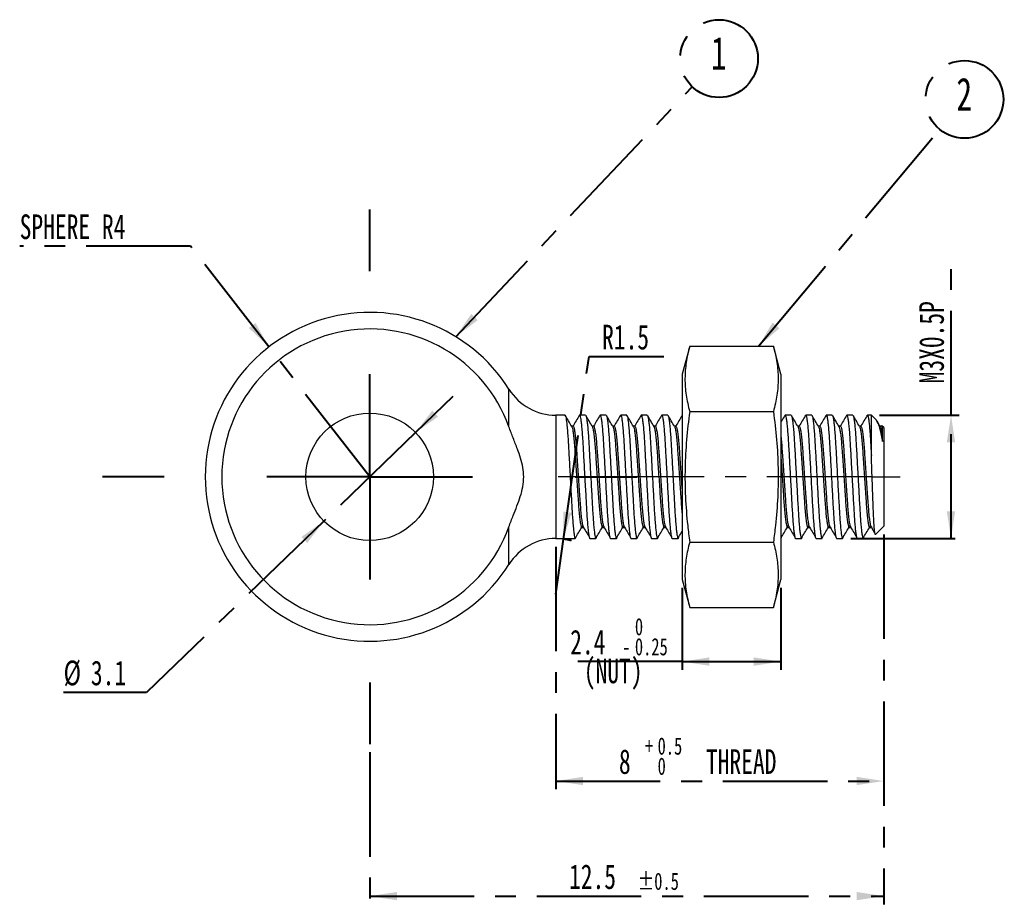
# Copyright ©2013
# Model space of a CAD drawing. Header units: millimetres. Extents: x 5 to 415, y 5 to 292.
# Drawn here: x 129 to 248.6, y 122.8 to 230.4 of the extents above; entities that cross this region are included whole.
import ezdxf

# ---------------------------------------------------------------- set-up
doc = ezdxf.new("R2010")
doc.units = ezdxf.units.MM
doc.linetypes.add('CENTERX2', pattern=[20.32, 12.7, -2.54, 2.54, -2.54])
doc.layers.add('CENTER_LINE', color=7, linetype='CENTERX2')
doc.styles.add('SLDTEXTSTYLE0', font='TXT', dxfattribs={"width": 0.7})
doc.dimstyles.new('SLDDIMSTYLE1', dxfattribs={"dimtxt": 3, "dimasz": 3.302, "dimexe": 0, "dimexo": 0.0625, "dimgap": 0.75, "dimtad": 1, "dimdec": 1, "dimlfac": 0.2, "dimrnd": 1e-09, "dimzin": 12, "dimdsep": 46, "dimtxsty": 'SLDTEXTSTYLE0', "dimsah": 1, "dimcen": 0.09, "dimadec": 0, "dimazin": 3, "dimtol": 1, "dimtp": 0.5, "dimtm": 0.5, "dimtfac": 1, "dimtdec": 1, "dimtofl": 0, "dimtmove": 0, "dimatfit": 3, "dimfxl": 1, "dimfrac": 2, "dimtolj": 1, "dimarcsym": 0})
doc.dimstyles.new('SLDDIMSTYLE2', dxfattribs={"dimtxt": 3, "dimasz": 3.302, "dimexe": 0, "dimexo": 0.0625, "dimgap": 0.75, "dimtad": 1, "dimlfac": 0.2, "dimrnd": 1e-09, "dimzin": 12, "dimdsep": 46, "dimtxsty": 'SLDTEXTSTYLE0', "dimsah": 1, "dimcen": 0.09, "dimadec": 0, "dimazin": 3, "dimtfac": 1, "dimtofl": 0, "dimtmove": 0, "dimatfit": 3, "dimfxl": 1, "dimfrac": 2, "dimtolj": 1, "dimtzin": 12, "dimarcsym": 0})
doc.dimstyles.new('SLDDIMSTYLE3', dxfattribs={"dimtxt": 3, "dimasz": 3.302, "dimexe": 0, "dimexo": 0.0625, "dimgap": 0.75, "dimtad": 0, "dimtih": 1, "dimtoh": 1, "dimlfac": 0.2, "dimrnd": 1e-09, "dimzin": 12, "dimdsep": 46, "dimtxsty": 'SLDTEXTSTYLE0', "dimsah": 1, "dimcen": 0, "dimadec": 0, "dimazin": 3, "dimtfac": 1, "dimtmove": 0, "dimatfit": 3, "dimfxl": 1, "dimfrac": 2, "dimtolj": 1, "dimtzin": 12, "dimarcsym": 0})
doc.dimstyles.new('SLDDIMSTYLE4', dxfattribs={"dimtxt": 3, "dimasz": 3.302, "dimexe": 0, "dimexo": 0.0625, "dimgap": 0.75, "dimtad": 0, "dimtih": 1, "dimtoh": 1, "dimlfac": 0.2, "dimrnd": 1e-09, "dimzin": 12, "dimdsep": 46, "dimtxsty": 'SLDTEXTSTYLE0', "dimsah": 1, "dimcen": 0, "dimadec": 0, "dimazin": 3, "dimtfac": 1, "dimtofl": 0, "dimtmove": 0, "dimatfit": 3, "dimfxl": 1, "dimfrac": 2, "dimtolj": 1, "dimtzin": 12, "dimarcsym": 0})
doc.dimstyles.new('SLDDIMSTYLE5', dxfattribs={"dimtxt": 3, "dimasz": 3.302, "dimexe": 0, "dimexo": 0.0625, "dimgap": 0.75, "dimtad": 1, "dimdec": 1, "dimlfac": 0.2, "dimrnd": 1e-09, "dimzin": 12, "dimdsep": 46, "dimtxsty": 'SLDTEXTSTYLE0', "dimsah": 1, "dimcen": 0.09, "dimadec": 0, "dimazin": 3, "dimtol": 1, "dimtp": 0.5, "dimtfac": 1, "dimtdec": 1, "dimtofl": 0, "dimtmove": 0, "dimatfit": 3, "dimfxl": 1, "dimfrac": 2, "dimtolj": 1, "dimarcsym": 0})
doc.dimstyles.new('SLDDIMSTYLE6', dxfattribs={"dimtxt": 3, "dimasz": 3.302, "dimexe": 0, "dimexo": 0.0625, "dimgap": 0.75, "dimtad": 1, "dimlfac": 0.2, "dimrnd": 1e-09, "dimzin": 12, "dimdsep": 46, "dimtxsty": 'SLDTEXTSTYLE0', "dimsah": 1, "dimcen": 0.09, "dimadec": 0, "dimazin": 3, "dimtol": 1, "dimtm": 0.25, "dimtfac": 1, "dimtofl": 0, "dimtmove": 0, "dimatfit": 3, "dimfxl": 1, "dimfrac": 2, "dimtolj": 1, "dimarcsym": 0})
doc.dimstyles.new('SLDDIMSTYLE7', dxfattribs={"dimtxt": 0.18, "dimasz": 3.302, "dimexe": 0, "dimexo": 0.0625, "dimgap": 0, "dimtad": 0, "dimtih": 1, "dimtoh": 1, "dimdec": 0, "dimrnd": 1e-09, "dimzin": 0, "dimdsep": 46, "dimtxsty": 'Standard', "dimsah": 1, "dimcen": 0.09, "dimadec": 0, "dimazin": 0, "dimtfac": 3.302, "dimtdec": 0, "dimtofl": 0, "dimtmove": 0, "dimatfit": 3, "dimfxl": 1, "dimfrac": 2, "dimtolj": 1, "dimtzin": 0, "dimarcsym": 0})

# ---------------------------------------------------------------- blocks, each defined once
blk = doc.blocks.new('_D_1')
at = {"layer": 'CENTER_LINE'}
for p, q in [((234.04, 167.78), (234.04, 122.78)), ((171.54, 141.28), (171.54, 122.78)), ((171.54, 123.78), (234.04, 123.78))]:
    blk.add_line(p, q, dxfattribs=at)
for points in [[(171.54, 123.78), (174.85, 123.28), (174.85, 124.29)], [(234.04, 123.78), (230.74, 124.29), (230.74, 123.28)]]:
    blk.add_solid(points, dxfattribs=at)
at = {"layer": 'CENTER_LINE', "attachment_point": 1, "style": 'SLDTEXTSTYLE0'}
for s, insert, char_height in [('12.5', (195.78, 127.65), 3), ('±0.5', (204.14, 126.64), 2.1)]:
    blk.add_mtext(s, dxfattribs=dict(at, insert=insert, char_height=char_height))
blk = doc.blocks.new('_D_2')
at = {"layer": 'CENTER_LINE'}
for p, q in [((242.23, 182.28), (242.23, 200.59)), ((233.54, 182.28), (243.23, 182.28)), ((242.23, 167.28), (242.23, 182.28)), ((230.04, 167.28), (243.23, 167.28))]:
    blk.add_line(p, q, dxfattribs=at)
for points in [[(242.23, 182.28), (241.72, 178.98), (242.73, 178.98)], [(242.23, 167.28), (242.73, 170.59), (241.72, 170.59)]]:
    blk.add_solid(points, dxfattribs=at)
at = {"layer": 'CENTER_LINE', "insert": (238.36, 186.15), "char_height": 3, "attachment_point": 1, "rotation": 90, "style": 'SLDTEXTSTYLE0'}
blk.add_mtext('M3X0.5P', dxfattribs=at)
blk = doc.blocks.new('_D_3')
at = {"layer": 'CENTER_LINE'}
for p, q in [((177.12, 180.17), (181.68, 184.58)), ((177.12, 180.17), (165.97, 169.4)), ((165.97, 169.4), (144.41, 148.57)), ((144.41, 148.57), (134.32, 148.57))]:
    blk.add_line(p, q, dxfattribs=at)
for points in [[(177.12, 180.17), (179.85, 182.1), (179.14, 182.83)], [(165.97, 169.4), (163.24, 167.47), (163.95, 166.74)]]:
    blk.add_solid(points, dxfattribs=at)
at = {"layer": 'CENTER_LINE', "char_height": 3, "attachment_point": 1, "style": 'SLDTEXTSTYLE0'}
for s, insert in [('%%c', (134.32, 152.43)), ('3.1', (137.64, 152.43))]:
    blk.add_mtext(s, dxfattribs=dict(at, insert=insert))
blk = doc.blocks.new('_D_4')
at = {"layer": 'CENTER_LINE'}
for p, q in [((149.76, 202.84), (128.98, 202.84)), ((159.28, 190.58), (149.76, 202.84)), ((171.54, 174.78), (159.28, 190.58))]:
    blk.add_line(p, q, dxfattribs=at)
blk.add_solid([(159.28, 190.58), (157.65, 193.5), (156.85, 192.88)], dxfattribs=at)
at = {"layer": 'CENTER_LINE', "insert": (128.98, 206.7), "char_height": 3, "attachment_point": 1, "style": 'SLDTEXTSTYLE0'}
blk.add_mtext('SPHERE R4', dxfattribs=at)
blk = doc.blocks.new('_D_5')
at = {"layer": 'CENTER_LINE'}
for p, q in [((195.12, 167.22), (198.21, 189.41)), ((198.21, 189.41), (207.31, 189.41)), ((194.18, 160.53), (195.12, 167.22))]:
    blk.add_line(p, q, dxfattribs=at)
blk.add_arc((194.18, 160.53), 6.75, 73.6302, 81.573, dxfattribs=at)
blk.add_solid([(195.12, 167.22), (196.08, 170.42), (195.07, 170.56)], dxfattribs=at)
at = {"layer": 'CENTER_LINE', "insert": (199.8, 193.28), "char_height": 3, "attachment_point": 1, "style": 'SLDTEXTSTYLE0'}
blk.add_mtext('R1.5', dxfattribs=at)
blk = doc.blocks.new('_D_6')
at = {"layer": 'CENTER_LINE'}
for p, q in [((234.04, 167.78), (234.04, 136.78)), ((194.18, 166.28), (194.18, 136.78)), ((194.18, 137.78), (234.04, 137.78))]:
    blk.add_line(p, q, dxfattribs=at)
for points in [[(194.18, 137.78), (197.49, 137.28), (197.49, 138.29)], [(234.04, 137.78), (230.74, 138.29), (230.74, 137.28)]]:
    blk.add_solid(points, dxfattribs=at)
at = {"layer": 'CENTER_LINE', "attachment_point": 1, "style": 'SLDTEXTSTYLE0'}
for s, insert, char_height in [('+', (205.02, 143.09), 2.1), ('0.5', (206.55, 143.09), 2.1), ('8', (201.85, 141.65), 3), ('THREAD', (212.43, 141.65), 3), ('0', (206.55, 140.64), 2.1)]:
    blk.add_mtext(s, dxfattribs=dict(at, insert=insert, char_height=char_height))
blk = doc.blocks.new('_D_7')
at = {"layer": 'CENTER_LINE'}
for p, q in [((209.54, 161.28), (209.54, 151.31)), ((221.54, 161.28), (221.54, 151.31)), ((209.54, 152.31), (195.92, 152.31)), ((209.54, 152.31), (221.54, 152.31))]:
    blk.add_line(p, q, dxfattribs=at)
for points in [[(209.54, 152.31), (212.85, 151.8), (212.85, 152.82)], [(221.54, 152.31), (218.24, 152.82), (218.24, 151.8)]]:
    blk.add_solid(points, dxfattribs=at)
at = {"layer": 'CENTER_LINE', "attachment_point": 1, "style": 'SLDTEXTSTYLE0'}
for s, insert, char_height in [('0', (203.79, 157.61), 2.1), ('2.4', (195.92, 156.18), 3), ('0.25', (203.79, 155.17), 2.1), ('-', (202.26, 155.17), 2.1), ('(NUT)', (197.58, 152.68), 3)]:
    blk.add_mtext(s, dxfattribs=dict(at, insert=insert, char_height=char_height))
blk = doc.blocks.new('SW_NOTE_0_2')
at = {"layer": 'CENTER_LINE', "color": 0}
blk.add_circle((3.25, 3.43), 4.73, dxfattribs=at)
at = {"layer": 'CENTER_LINE', "color": 0, "insert": (3.22, 6.08), "char_height": 4, "attachment_point": 2, "style": 'SLDTEXTSTYLE0'}
blk.add_mtext('1', dxfattribs=at)
blk = doc.blocks.new('SW_NOTE_0_3')
at = {"layer": 'CENTER_LINE', "color": 0}
blk.add_circle((3.03, 3.63), 4.73, dxfattribs=at)
at = {"layer": 'CENTER_LINE', "color": 0, "insert": (3, 6.27), "char_height": 4, "attachment_point": 2, "style": 'SLDTEXTSTYLE0'}
blk.add_mtext('2', dxfattribs=at)
blk = doc.blocks.new('SW_CENTERMARKSYMBOL_1')
at = {"layer": 'CENTER_LINE', "color": 0}
for p, q in [((0, 25), (0, 32.5)), ((0, 0), (0, 12.5)), ((-25, 0), (-32.5, 0)), ((0, 0), (-12.5, 0)), ((0, 0), (0, -12.5)), ((0, 0), (12.5, 0)), ((25, 0), (32.5, 0)), ((0, -25), (0, -32.5))]:
    blk.add_line(p, q, dxfattribs=at)

msp = doc.modelspace()

# ---------------------------------------------------------------- linework, layer by layer
at = {"color": 7, "linetype": 'Continuous', "lineweight": 18}
for p, q in [((210.45, 190.661), (209.545, 187.284)), ((210.45, 190.661), (220.64, 190.661)), ((221.545, 187.284), (220.64, 190.661)), ((209.545, 187.284), (209.545, 162.284)), ((221.545, 187.284), (221.545, 162.284)), ((195.295, 182.284), (194.183, 182.284)), ((197.795, 182.284), (197.064, 182.284)), ((200.295, 182.284), (199.564, 182.284)), ((202.795, 182.284), (202.064, 182.284)), ((205.295, 182.284), (204.564, 182.284)), ((207.795, 182.284), (207.064, 182.284)), ((210.45, 182.723), (220.64, 182.723)), ((222.795, 182.284), (222.064, 182.284)), ((225.295, 182.284), (224.564, 182.284)), ((227.795, 182.284), (227.064, 182.284)), ((230.295, 182.284), (229.564, 182.284)), ((232.545, 182.284), (232.064, 182.284)), ((233.15, 181.679), (232.545, 182.284)), ((232.545, 177.386), (232.545, 182.284)), ((196.283, 180.932), (196.095, 180.932)), ((198.783, 180.932), (198.595, 180.932)), ((201.283, 180.932), (201.095, 180.932)), ((203.783, 180.932), (203.595, 180.932)), ((206.283, 180.932), (206.095, 180.932)), ((208.783, 180.932), (208.595, 180.932)), ((223.783, 180.932), (223.595, 180.932)), ((226.283, 180.932), (226.095, 180.932)), ((228.783, 180.932), (228.595, 180.932)), ((231.283, 180.932), (231.095, 180.932)), ((233.614, 180.898), (233.226, 181.567)), ((233.783, 180.932), (233.595, 180.932)), ((233.793, 180.982), (233.764, 180.932)), ((234.045, 180.784), (233.827, 181.002)), ((234.045, 180.784), (234.045, 176.866)), ((234.045, 176.866), (234.045, 168.784)), ((233.035, 167.774), (234.045, 168.784)), ((197.326, 168.637), (197.533, 168.637)), ((197.326, 168.637), (197.533, 168.637)), ((199.826, 168.637), (200.033, 168.637)), ((199.826, 168.637), (200.033, 168.637)), ((202.326, 168.637), (202.533, 168.637)), ((202.326, 168.637), (202.533, 168.637)), ((204.826, 168.637), (205.033, 168.637)), ((204.826, 168.637), (205.033, 168.637)), ((207.326, 168.637), (207.533, 168.637)), ((207.326, 168.637), (207.533, 168.637)), ((222.326, 168.637), (222.533, 168.637)), ((222.326, 168.637), (222.533, 168.637)), ((224.826, 168.637), (225.033, 168.637)), ((224.826, 168.637), (225.033, 168.637)), ((227.326, 168.637), (227.533, 168.637)), ((227.326, 168.637), (227.533, 168.637)), ((229.826, 168.637), (230.033, 168.637)), ((229.826, 168.637), (230.033, 168.637)), ((232.326, 168.637), (232.533, 168.637)), ((232.326, 168.637), (232.533, 168.637)), ((194.183, 167.284), (195.814, 167.284)), ((195.814, 167.284), (196.545, 167.284)), ((198.314, 167.284), (199.045, 167.284)), ((200.814, 167.284), (201.545, 167.284)), ((203.314, 167.284), (204.045, 167.284)), ((205.814, 167.284), (206.545, 167.284)), ((208.314, 167.284), (209.045, 167.284)), ((210.45, 166.845), (220.64, 166.845)), ((223.314, 167.284), (224.045, 167.284)), ((225.814, 167.284), (226.545, 167.284)), ((228.314, 167.284), (229.045, 167.284)), ((230.814, 167.284), (231.545, 167.284)), ((209.545, 162.284), (210.45, 158.907)), ((220.64, 158.907), (221.545, 162.284)), ((210.45, 158.907), (220.64, 158.907))]:
    msp.add_line(p, q, dxfattribs=at)
at = {"color": 8, "linetype": 'Continuous', "lineweight": 18}
for p, q in [((188.471, 180.863), (188.471, 185.438)), ((194.183, 182.284), (194.183, 167.284)), ((188.471, 164.13), (188.471, 168.705))]:
    msp.add_line(p, q, dxfattribs=at)
at = {"color": 7, "linetype": 'Continuous', "lineweight": 18}
msp.add_circle((171.545, 174.784), 7.75, dxfattribs=at)
for centre, radius, start, end in [((171.545, 174.784), 20, 32.18876, 180), ((171.545, 174.784), 17.984, 19.75473, 340.24527), ((194.183, 189.034), 6.75, 212.18876, 270), ((171.545, 174.784), 20, 180, 327.81124), ((194.183, 160.534), 6.75, 90, 147.81124)]:
    msp.add_arc(centre, radius, start, end, dxfattribs=at)
for points, knots in [([(210.45, 190.661), (210.367, 190.336), (210.202, 189.685), (210.023, 188.703), (209.908, 187.718), (209.867, 186.725), (209.903, 185.727), (210.016, 184.724), (210.196, 183.722), (210.365, 183.056), (210.45, 182.723)], [0, 0, 0, 0, 0.1235498, 0.247094, 0.3711526, 0.4952075, 0.6210957, 0.7469875, 0.8734907, 1, 1, 1, 1]), ([(220.64, 190.661), (220.722, 190.336), (220.887, 189.685), (221.066, 188.703), (221.181, 187.718), (221.223, 186.725), (221.186, 185.727), (221.073, 184.724), (220.893, 183.722), (220.724, 183.056), (220.64, 182.723)], [0, 0, 0, 0, 0.1235498, 0.247094, 0.3711526, 0.4952075, 0.6210957, 0.7469875, 0.8734907, 1, 1, 1, 1]), ([(195.295, 182.284), (195.314, 182.267), (195.352, 182.233), (195.415, 181.952), (195.481, 181.499), (195.548, 180.869), (195.613, 180.091), (195.674, 179.198), (195.729, 178.21), (195.789, 177.135), (195.853, 175.982), (195.92, 174.784), (195.986, 173.586), (196.05, 172.433), (196.11, 171.359), (196.165, 170.37), (196.227, 169.477), (196.292, 168.699), (196.359, 168.069), (196.425, 167.614), (196.488, 167.341), (196.547, 167.26), (196.594, 167.306), (196.625, 167.465), (196.632, 167.502)], [0, 0, 0, 0, 0.0453386, 0.0920167, 0.1394965, 0.1871811, 0.234458, 0.2807453, 0.3257324, 0.3715721, 0.4185809, 0.4661971, 0.5138132, 0.5608221, 0.6066618, 0.6516489, 0.6979362, 0.7452131, 0.7928976, 0.8403775, 0.8870556, 0.9323942, 0.9842495, 1, 1, 1, 1]), ([(196.114, 180.898), (195.983, 181.125), (195.72, 181.578), (195.457, 182.03), (195.326, 182.257)], [0, 0, 0, 0, 0.499837, 1, 1, 1, 1]), ([(197.033, 182.257), (196.902, 182.03), (196.645, 181.589), (196.389, 181.147), (196.264, 180.932)], [0, 0, 0, 0, 0.5126941, 1, 1, 1, 1]), ([(197.032, 182.235), (197.043, 182.257), (197.073, 182.316), (197.121, 182.219), (197.184, 181.956), (197.25, 181.498), (197.317, 180.869), (197.382, 180.091), (197.444, 179.198), (197.499, 178.21), (197.559, 177.135), (197.623, 175.982), (197.689, 174.784), (197.756, 173.586), (197.82, 172.433), (197.879, 171.359), (197.935, 170.37), (197.996, 169.477), (198.061, 168.699), (198.128, 168.069), (198.194, 167.616), (198.257, 167.335), (198.295, 167.301), (198.314, 167.284)], [0, 0, 0, 0, 0.0263893, 0.0737321, 0.1224736, 0.1720523, 0.2218448, 0.2712115, 0.319545, 0.3665207, 0.4143868, 0.4634736, 0.5131947, 0.5629157, 0.6120025, 0.6598686, 0.7068443, 0.7551778, 0.8045445, 0.854337, 0.9039157, 0.9526572, 1, 1, 1, 1]), ([(198.614, 180.898), (198.483, 181.125), (198.22, 181.578), (197.957, 182.03), (197.826, 182.257)], [0, 0, 0, 0, 0.49983702, 1, 1, 1, 1]), ([(197.827, 182.235), (197.835, 182.226), (197.863, 182.194), (197.915, 181.948), (197.981, 181.5), (198.048, 180.869), (198.113, 180.091), (198.174, 179.198), (198.229, 178.21), (198.289, 177.135), (198.353, 175.982), (198.42, 174.784), (198.486, 173.586), (198.55, 172.433), (198.61, 171.359), (198.665, 170.37), (198.727, 169.477), (198.792, 168.699), (198.859, 168.069), (198.925, 167.614), (198.988, 167.341), (199.047, 167.26), (199.094, 167.306), (199.125, 167.465), (199.132, 167.502)], [0, 0, 0, 0, 0.0205867, 0.0684751, 0.1171859, 0.1661068, 0.2146094, 0.2620969, 0.3082504, 0.3552786, 0.4035063, 0.452357, 0.5012077, 0.5494353, 0.5964635, 0.642617, 0.6901045, 0.7386071, 0.787528, 0.8362389, 0.8841272, 0.9306413, 0.9838411, 1, 1, 1, 1]), ([(199.533, 182.257), (199.402, 182.03), (199.145, 181.589), (198.889, 181.147), (198.764, 180.932)], [0, 0, 0, 0, 0.5126941, 1, 1, 1, 1]), ([(199.532, 182.235), (199.543, 182.257), (199.573, 182.316), (199.621, 182.219), (199.684, 181.956), (199.75, 181.498), (199.817, 180.869), (199.882, 180.091), (199.944, 179.198), (199.999, 178.21), (200.059, 177.135), (200.123, 175.982), (200.189, 174.784), (200.256, 173.586), (200.32, 172.433), (200.379, 171.359), (200.435, 170.37), (200.496, 169.477), (200.561, 168.699), (200.628, 168.069), (200.694, 167.616), (200.757, 167.335), (200.795, 167.301), (200.814, 167.284)], [0, 0, 0, 0, 0.02638932, 0.07373209, 0.12247362, 0.1720523, 0.22184479, 0.27121149, 0.31954499, 0.36652074, 0.41438677, 0.46347365, 0.51319466, 0.56291568, 0.61200255, 0.65986859, 0.70684433, 0.75517783, 0.80454453, 0.85433702, 0.9039157, 0.95265723, 1, 1, 1, 1]), ([(201.114, 180.898), (200.983, 181.125), (200.72, 181.578), (200.457, 182.03), (200.326, 182.257)], [0, 0, 0, 0, 0.499837, 1, 1, 1, 1]), ([(200.327, 182.235), (200.335, 182.226), (200.363, 182.194), (200.415, 181.948), (200.481, 181.5), (200.548, 180.869), (200.613, 180.091), (200.674, 179.198), (200.729, 178.21), (200.789, 177.135), (200.853, 175.982), (200.92, 174.784), (200.986, 173.586), (201.05, 172.433), (201.11, 171.359), (201.165, 170.37), (201.227, 169.477), (201.292, 168.699), (201.359, 168.069), (201.425, 167.614), (201.488, 167.341), (201.547, 167.26), (201.594, 167.306), (201.625, 167.465), (201.632, 167.502)], [0, 0, 0, 0, 0.0205867, 0.0684751, 0.1171859, 0.1661068, 0.2146094, 0.2620969, 0.3082504, 0.3552786, 0.4035063, 0.452357, 0.5012077, 0.5494353, 0.5964635, 0.642617, 0.6901045, 0.7386071, 0.787528, 0.8362389, 0.8841272, 0.9306413, 0.9838411, 1, 1, 1, 1]), ([(202.033, 182.257), (201.902, 182.03), (201.645, 181.589), (201.389, 181.147), (201.264, 180.932)], [0, 0, 0, 0, 0.5126941, 1, 1, 1, 1]), ([(202.032, 182.235), (202.043, 182.257), (202.073, 182.316), (202.121, 182.219), (202.184, 181.956), (202.25, 181.498), (202.317, 180.869), (202.382, 180.091), (202.444, 179.198), (202.499, 178.21), (202.559, 177.135), (202.623, 175.982), (202.689, 174.784), (202.756, 173.586), (202.82, 172.433), (202.879, 171.359), (202.935, 170.37), (202.996, 169.477), (203.061, 168.699), (203.128, 168.069), (203.194, 167.616), (203.257, 167.335), (203.295, 167.301), (203.314, 167.284)], [0, 0, 0, 0, 0.0263893, 0.0737321, 0.1224736, 0.1720523, 0.2218448, 0.2712115, 0.319545, 0.3665207, 0.4143868, 0.4634736, 0.5131947, 0.5629157, 0.6120025, 0.6598686, 0.7068443, 0.7551778, 0.8045445, 0.854337, 0.9039157, 0.9526572, 1, 1, 1, 1]), ([(203.614, 180.898), (203.483, 181.125), (203.22, 181.578), (202.957, 182.03), (202.826, 182.257)], [0, 0, 0, 0, 0.499837, 1, 1, 1, 1]), ([(202.827, 182.235), (202.835, 182.226), (202.863, 182.194), (202.915, 181.948), (202.981, 181.5), (203.048, 180.869), (203.113, 180.091), (203.174, 179.198), (203.229, 178.21), (203.289, 177.135), (203.353, 175.982), (203.42, 174.784), (203.486, 173.586), (203.55, 172.433), (203.61, 171.359), (203.665, 170.37), (203.727, 169.477), (203.792, 168.699), (203.859, 168.069), (203.925, 167.614), (203.988, 167.341), (204.047, 167.26), (204.094, 167.306), (204.125, 167.465), (204.132, 167.502)], [0, 0, 0, 0, 0.0205867, 0.0684751, 0.1171859, 0.1661068, 0.2146094, 0.2620969, 0.3082504, 0.3552786, 0.4035063, 0.452357, 0.5012077, 0.5494353, 0.5964635, 0.642617, 0.6901045, 0.7386071, 0.787528, 0.8362389, 0.8841272, 0.9306413, 0.9838411, 1, 1, 1, 1]), ([(204.533, 182.257), (204.402, 182.03), (204.145, 181.589), (203.889, 181.147), (203.764, 180.932)], [0, 0, 0, 0, 0.5126941, 1, 1, 1, 1]), ([(204.532, 182.235), (204.543, 182.257), (204.573, 182.316), (204.621, 182.219), (204.684, 181.956), (204.75, 181.498), (204.817, 180.869), (204.882, 180.091), (204.944, 179.198), (204.999, 178.21), (205.059, 177.135), (205.123, 175.982), (205.189, 174.784), (205.256, 173.586), (205.32, 172.433), (205.379, 171.359), (205.435, 170.37), (205.496, 169.477), (205.561, 168.699), (205.628, 168.069), (205.694, 167.616), (205.757, 167.335), (205.795, 167.301), (205.814, 167.284)], [0, 0, 0, 0, 0.02638932, 0.07373209, 0.12247362, 0.1720523, 0.22184479, 0.27121149, 0.31954499, 0.36652074, 0.41438677, 0.46347365, 0.51319466, 0.56291568, 0.61200255, 0.65986859, 0.70684433, 0.75517783, 0.80454453, 0.85433702, 0.9039157, 0.95265723, 1, 1, 1, 1]), ([(206.114, 180.898), (205.983, 181.125), (205.72, 181.578), (205.457, 182.03), (205.326, 182.257)], [0, 0, 0, 0, 0.499837, 1, 1, 1, 1]), ([(205.327, 182.235), (205.335, 182.226), (205.363, 182.194), (205.415, 181.948), (205.481, 181.5), (205.548, 180.869), (205.613, 180.091), (205.674, 179.198), (205.729, 178.21), (205.789, 177.135), (205.853, 175.982), (205.92, 174.784), (205.986, 173.586), (206.05, 172.433), (206.11, 171.359), (206.165, 170.37), (206.227, 169.477), (206.292, 168.699), (206.359, 168.069), (206.425, 167.614), (206.488, 167.341), (206.547, 167.26), (206.594, 167.306), (206.625, 167.465), (206.632, 167.502)], [0, 0, 0, 0, 0.0205867, 0.0684751, 0.1171859, 0.1661068, 0.2146094, 0.2620969, 0.3082504, 0.3552786, 0.4035063, 0.452357, 0.5012077, 0.5494353, 0.5964635, 0.642617, 0.6901045, 0.7386071, 0.787528, 0.8362389, 0.8841272, 0.9306413, 0.9838411, 1, 1, 1, 1]), ([(207.033, 182.257), (206.902, 182.03), (206.645, 181.589), (206.389, 181.147), (206.264, 180.932)], [0, 0, 0, 0, 0.5126941, 1, 1, 1, 1]), ([(207.032, 182.235), (207.043, 182.257), (207.073, 182.316), (207.121, 182.219), (207.184, 181.956), (207.25, 181.498), (207.317, 180.869), (207.382, 180.091), (207.444, 179.198), (207.499, 178.21), (207.559, 177.135), (207.623, 175.982), (207.689, 174.784), (207.756, 173.586), (207.82, 172.433), (207.879, 171.359), (207.935, 170.37), (207.996, 169.477), (208.061, 168.699), (208.128, 168.069), (208.194, 167.616), (208.257, 167.335), (208.295, 167.301), (208.314, 167.284)], [0, 0, 0, 0, 0.02638932, 0.07373209, 0.12247362, 0.1720523, 0.22184479, 0.27121149, 0.31954499, 0.36652074, 0.41438677, 0.46347365, 0.51319466, 0.56291568, 0.61200255, 0.65986859, 0.70684433, 0.75517783, 0.80454453, 0.85433702, 0.9039157, 0.95265723, 1, 1, 1, 1]), ([(208.614, 180.898), (208.483, 181.125), (208.22, 181.578), (207.957, 182.03), (207.826, 182.257)], [0, 0, 0, 0, 0.499837, 1, 1, 1, 1]), ([(207.827, 182.235), (207.835, 182.226), (207.863, 182.194), (207.915, 181.948), (207.981, 181.5), (208.048, 180.869), (208.113, 180.091), (208.174, 179.198), (208.229, 178.21), (208.289, 177.135), (208.353, 175.982), (208.42, 174.784), (208.486, 173.586), (208.55, 172.433), (208.61, 171.359), (208.665, 170.37), (208.727, 169.477), (208.792, 168.699), (208.859, 168.069), (208.925, 167.614), (208.988, 167.341), (209.047, 167.26), (209.094, 167.306), (209.125, 167.465), (209.132, 167.502)], [0, 0, 0, 0, 0.0205867, 0.0684751, 0.1171859, 0.1661068, 0.2146094, 0.2620969, 0.3082504, 0.3552786, 0.4035063, 0.452357, 0.5012077, 0.5494353, 0.5964635, 0.642617, 0.6901045, 0.7386071, 0.787528, 0.8362389, 0.8841272, 0.9306413, 0.9838411, 1, 1, 1, 1]), ([(209.533, 182.257), (209.402, 182.03), (209.145, 181.589), (208.889, 181.147), (208.764, 180.932)], [0, 0, 0, 0, 0.5126941, 1, 1, 1, 1]), ([(210.45, 182.723), (210.311, 181.582), (210.033, 179.298), (209.852, 175.834), (209.899, 172.345), (210.134, 169.343), (210.365, 167.514), (210.45, 166.845)], [0, 0, 0, 0, 0.2163377, 0.4333151, 0.6527321, 0.873079, 1, 1, 1, 1]), ([(220.64, 182.723), (220.778, 181.582), (221.056, 179.298), (221.237, 175.834), (221.19, 172.345), (220.955, 169.343), (220.724, 167.514), (220.64, 166.845)], [0, 0, 0, 0, 0.21633768, 0.43331509, 0.65273212, 0.873079, 1, 1, 1, 1]), ([(222.033, 182.257), (221.902, 182.03), (221.739, 181.75), (221.576, 181.469), (221.545, 181.415)], [0, 0, 0, 0, 0.8071835, 1, 1, 1, 1]), ([(222.032, 182.235), (222.043, 182.257), (222.073, 182.316), (222.121, 182.219), (222.184, 181.956), (222.25, 181.498), (222.317, 180.869), (222.382, 180.091), (222.444, 179.198), (222.499, 178.21), (222.559, 177.135), (222.623, 175.982), (222.689, 174.784), (222.756, 173.586), (222.82, 172.433), (222.879, 171.359), (222.935, 170.37), (222.996, 169.477), (223.061, 168.699), (223.128, 168.069), (223.194, 167.616), (223.257, 167.335), (223.295, 167.301), (223.314, 167.284)], [0, 0, 0, 0, 0.0263893, 0.0737321, 0.1224736, 0.1720523, 0.2218448, 0.2712115, 0.319545, 0.3665207, 0.4143868, 0.4634736, 0.5131947, 0.5629157, 0.6120025, 0.6598686, 0.7068443, 0.7551778, 0.8045445, 0.854337, 0.9039157, 0.9526572, 1, 1, 1, 1]), ([(223.614, 180.898), (223.483, 181.125), (223.22, 181.578), (222.957, 182.03), (222.826, 182.257)], [0, 0, 0, 0, 0.499837, 1, 1, 1, 1]), ([(222.827, 182.235), (222.835, 182.226), (222.863, 182.194), (222.915, 181.948), (222.981, 181.5), (223.048, 180.869), (223.113, 180.091), (223.174, 179.198), (223.229, 178.21), (223.289, 177.135), (223.353, 175.982), (223.42, 174.784), (223.486, 173.586), (223.55, 172.433), (223.61, 171.359), (223.665, 170.37), (223.727, 169.477), (223.792, 168.699), (223.859, 168.069), (223.925, 167.614), (223.988, 167.341), (224.047, 167.26), (224.094, 167.306), (224.125, 167.465), (224.132, 167.502)], [0, 0, 0, 0, 0.0205867, 0.0684751, 0.1171859, 0.1661068, 0.2146094, 0.2620969, 0.3082504, 0.3552786, 0.4035063, 0.452357, 0.5012077, 0.5494353, 0.5964635, 0.642617, 0.6901045, 0.7386071, 0.787528, 0.8362389, 0.8841272, 0.9306413, 0.9838411, 1, 1, 1, 1]), ([(224.533, 182.257), (224.402, 182.03), (224.145, 181.589), (223.889, 181.147), (223.764, 180.932)], [0, 0, 0, 0, 0.5126941, 1, 1, 1, 1]), ([(224.532, 182.235), (224.543, 182.257), (224.573, 182.316), (224.621, 182.219), (224.684, 181.956), (224.75, 181.498), (224.817, 180.869), (224.882, 180.091), (224.944, 179.198), (224.999, 178.21), (225.059, 177.135), (225.123, 175.982), (225.189, 174.784), (225.256, 173.586), (225.32, 172.433), (225.379, 171.359), (225.435, 170.37), (225.496, 169.477), (225.561, 168.699), (225.628, 168.069), (225.694, 167.616), (225.757, 167.335), (225.795, 167.301), (225.814, 167.284)], [0, 0, 0, 0, 0.0263893, 0.0737321, 0.1224736, 0.1720523, 0.2218448, 0.2712115, 0.319545, 0.3665207, 0.4143868, 0.4634736, 0.5131947, 0.5629157, 0.6120025, 0.6598686, 0.7068443, 0.7551778, 0.8045445, 0.854337, 0.9039157, 0.9526572, 1, 1, 1, 1]), ([(226.114, 180.898), (225.983, 181.125), (225.72, 181.578), (225.457, 182.03), (225.326, 182.257)], [0, 0, 0, 0, 0.499837, 1, 1, 1, 1]), ([(225.327, 182.235), (225.335, 182.226), (225.363, 182.194), (225.415, 181.948), (225.481, 181.5), (225.548, 180.869), (225.613, 180.091), (225.674, 179.198), (225.729, 178.21), (225.789, 177.135), (225.853, 175.982), (225.92, 174.784), (225.986, 173.586), (226.05, 172.433), (226.11, 171.359), (226.165, 170.37), (226.227, 169.477), (226.292, 168.699), (226.359, 168.069), (226.425, 167.614), (226.488, 167.341), (226.547, 167.26), (226.594, 167.306), (226.625, 167.465), (226.632, 167.502)], [0, 0, 0, 0, 0.0205867, 0.0684751, 0.1171859, 0.1661068, 0.2146094, 0.2620969, 0.3082504, 0.3552786, 0.4035063, 0.452357, 0.5012077, 0.5494353, 0.5964635, 0.642617, 0.6901045, 0.7386071, 0.787528, 0.8362389, 0.8841272, 0.9306413, 0.9838411, 1, 1, 1, 1]), ([(227.033, 182.257), (226.902, 182.03), (226.645, 181.589), (226.389, 181.147), (226.264, 180.932)], [0, 0, 0, 0, 0.5126941, 1, 1, 1, 1]), ([(227.032, 182.235), (227.043, 182.257), (227.073, 182.316), (227.121, 182.219), (227.184, 181.956), (227.25, 181.498), (227.317, 180.869), (227.382, 180.091), (227.444, 179.198), (227.499, 178.21), (227.559, 177.135), (227.623, 175.982), (227.689, 174.784), (227.756, 173.586), (227.82, 172.433), (227.879, 171.359), (227.935, 170.37), (227.996, 169.477), (228.061, 168.699), (228.128, 168.069), (228.194, 167.616), (228.257, 167.335), (228.295, 167.301), (228.314, 167.284)], [0, 0, 0, 0, 0.0263893, 0.0737321, 0.1224736, 0.1720523, 0.2218448, 0.2712115, 0.319545, 0.3665207, 0.4143868, 0.4634736, 0.5131947, 0.5629157, 0.6120025, 0.6598686, 0.7068443, 0.7551778, 0.8045445, 0.854337, 0.9039157, 0.9526572, 1, 1, 1, 1]), ([(228.614, 180.898), (228.483, 181.125), (228.22, 181.578), (227.957, 182.03), (227.826, 182.257)], [0, 0, 0, 0, 0.499837, 1, 1, 1, 1]), ([(227.827, 182.235), (227.835, 182.226), (227.863, 182.194), (227.915, 181.948), (227.981, 181.5), (228.048, 180.869), (228.113, 180.091), (228.174, 179.198), (228.229, 178.21), (228.289, 177.135), (228.353, 175.982), (228.42, 174.784), (228.486, 173.586), (228.55, 172.433), (228.61, 171.359), (228.665, 170.37), (228.727, 169.477), (228.792, 168.699), (228.859, 168.069), (228.925, 167.614), (228.988, 167.341), (229.047, 167.26), (229.094, 167.306), (229.125, 167.465), (229.132, 167.502)], [0, 0, 0, 0, 0.0205867, 0.0684751, 0.1171859, 0.1661068, 0.2146094, 0.2620969, 0.3082504, 0.3552786, 0.4035063, 0.452357, 0.5012077, 0.5494353, 0.5964635, 0.642617, 0.6901045, 0.7386071, 0.787528, 0.8362389, 0.8841272, 0.9306413, 0.9838411, 1, 1, 1, 1]), ([(229.533, 182.257), (229.402, 182.03), (229.145, 181.589), (228.889, 181.147), (228.764, 180.932)], [0, 0, 0, 0, 0.5126941, 1, 1, 1, 1]), ([(229.532, 182.235), (229.543, 182.257), (229.573, 182.316), (229.621, 182.219), (229.684, 181.956), (229.75, 181.498), (229.817, 180.869), (229.882, 180.091), (229.944, 179.198), (229.999, 178.21), (230.059, 177.135), (230.123, 175.982), (230.189, 174.784), (230.256, 173.586), (230.32, 172.433), (230.379, 171.359), (230.435, 170.37), (230.496, 169.477), (230.561, 168.699), (230.628, 168.069), (230.694, 167.616), (230.757, 167.335), (230.795, 167.301), (230.814, 167.284)], [0, 0, 0, 0, 0.0263893, 0.0737321, 0.1224736, 0.1720523, 0.2218448, 0.2712115, 0.319545, 0.3665207, 0.4143868, 0.4634736, 0.5131947, 0.5629157, 0.6120025, 0.6598686, 0.7068443, 0.7551778, 0.8045445, 0.854337, 0.9039157, 0.9526572, 1, 1, 1, 1]), ([(231.114, 180.898), (230.983, 181.125), (230.72, 181.578), (230.457, 182.03), (230.326, 182.257)], [0, 0, 0, 0, 0.499837, 1, 1, 1, 1]), ([(230.327, 182.235), (230.335, 182.226), (230.363, 182.194), (230.415, 181.948), (230.481, 181.5), (230.548, 180.869), (230.613, 180.091), (230.674, 179.198), (230.729, 178.21), (230.789, 177.135), (230.853, 175.982), (230.92, 174.784), (230.986, 173.586), (231.05, 172.433), (231.11, 171.359), (231.165, 170.37), (231.227, 169.477), (231.292, 168.699), (231.359, 168.069), (231.425, 167.614), (231.488, 167.341), (231.547, 167.26), (231.594, 167.306), (231.625, 167.465), (231.632, 167.502)], [0, 0, 0, 0, 0.0205867, 0.0684751, 0.1171859, 0.1661068, 0.2146094, 0.2620969, 0.3082504, 0.3552786, 0.4035063, 0.452357, 0.5012077, 0.5494353, 0.5964635, 0.642617, 0.6901045, 0.7386071, 0.787528, 0.8362389, 0.8841272, 0.9306413, 0.9838411, 1, 1, 1, 1]), ([(232.033, 182.257), (231.902, 182.03), (231.645, 181.589), (231.389, 181.147), (231.264, 180.932)], [0, 0, 0, 0, 0.5126941, 1, 1, 1, 1]), ([(232.032, 182.235), (232.043, 182.257), (232.073, 182.316), (232.121, 182.219), (232.184, 181.956), (232.25, 181.498), (232.317, 180.869), (232.382, 180.091), (232.444, 179.197), (232.495, 178.287), (232.529, 177.662), (232.545, 177.386)], [0, 0, 0, 0, 0.0654197, 0.1827833, 0.3036146, 0.4265211, 0.5499577, 0.6723387, 0.7921584, 0.9086122, 1, 1, 1, 1]), ([(188.471, 168.705), (188.644, 169.169), (188.961, 170.016), (189.456, 171.234), (189.873, 172.387), (190.184, 173.57), (190.311, 174.765), (190.191, 175.94), (189.904, 177.066), (189.486, 178.252), (188.981, 179.507), (188.641, 180.411), (188.471, 180.863)], [0, 0, 0, 0, 0.1165594, 0.2127482, 0.3093946, 0.4051078, 0.5000156, 0.590439, 0.6816023, 0.7727222, 0.8863673, 1, 1, 1, 1]), ([(196.115, 180.871), (196.126, 180.858), (196.162, 180.817), (196.229, 180.498), (196.312, 179.928), (196.394, 179.146), (196.47, 178.215), (196.539, 177.162), (196.618, 176.007), (196.701, 174.784), (196.783, 173.561), (196.862, 172.407), (196.932, 171.353), (197.007, 170.422), (197.089, 169.641), (197.173, 169.065), (197.253, 168.703), (197.302, 168.658), (197.326, 168.637)], [0, 0, 0, 0, 0.0289103, 0.0941211, 0.1602109, 0.2258583, 0.2897939, 0.3523192, 0.416957, 0.4828987, 0.5488404, 0.6134782, 0.6760034, 0.739939, 0.8055864, 0.8716762, 0.9368871, 1, 1, 1, 1]), ([(196.283, 180.932), (196.307, 180.91), (196.356, 180.865), (196.436, 180.503), (196.52, 179.927), (196.601, 179.147), (196.677, 178.215), (196.747, 177.162), (196.826, 176.007), (196.908, 174.784), (196.991, 173.561), (197.07, 172.406), (197.139, 171.353), (197.215, 170.42), (197.297, 169.647), (197.375, 169.089), (197.422, 168.906), (197.443, 168.827)], [0, 0, 0, 0, 0.0659821, 0.1341576, 0.2032519, 0.2718838, 0.338726, 0.4040937, 0.4716701, 0.5406096, 0.6095491, 0.6771255, 0.7424932, 0.8093354, 0.8779673, 0.9470616, 1, 1, 1, 1]), ([(198.615, 180.871), (198.626, 180.858), (198.662, 180.817), (198.729, 180.498), (198.812, 179.928), (198.894, 179.146), (198.97, 178.215), (199.039, 177.162), (199.118, 176.007), (199.201, 174.784), (199.283, 173.561), (199.362, 172.407), (199.432, 171.353), (199.507, 170.422), (199.589, 169.641), (199.673, 169.065), (199.753, 168.703), (199.802, 168.658), (199.826, 168.637)], [0, 0, 0, 0, 0.0289103, 0.0941211, 0.1602109, 0.2258583, 0.2897939, 0.3523192, 0.416957, 0.4828987, 0.5488404, 0.6134782, 0.6760034, 0.739939, 0.8055864, 0.8716762, 0.9368871, 1, 1, 1, 1]), ([(198.783, 180.932), (198.807, 180.91), (198.856, 180.865), (198.936, 180.503), (199.02, 179.927), (199.101, 179.147), (199.177, 178.215), (199.247, 177.162), (199.326, 176.007), (199.408, 174.784), (199.491, 173.561), (199.57, 172.406), (199.639, 171.353), (199.715, 170.42), (199.797, 169.647), (199.875, 169.089), (199.922, 168.906), (199.943, 168.827)], [0, 0, 0, 0, 0.0659821, 0.1341576, 0.2032519, 0.2718838, 0.338726, 0.4040937, 0.4716701, 0.5406096, 0.6095491, 0.6771255, 0.7424932, 0.8093354, 0.8779673, 0.9470616, 1, 1, 1, 1]), ([(201.115, 180.871), (201.126, 180.858), (201.162, 180.817), (201.229, 180.498), (201.312, 179.928), (201.394, 179.146), (201.47, 178.215), (201.539, 177.162), (201.618, 176.007), (201.701, 174.784), (201.783, 173.561), (201.862, 172.407), (201.932, 171.353), (202.007, 170.422), (202.089, 169.641), (202.173, 169.065), (202.253, 168.703), (202.302, 168.658), (202.326, 168.637)], [0, 0, 0, 0, 0.0289103, 0.0941211, 0.1602109, 0.2258583, 0.2897939, 0.3523192, 0.416957, 0.4828987, 0.5488404, 0.6134782, 0.6760034, 0.739939, 0.8055864, 0.8716762, 0.9368871, 1, 1, 1, 1]), ([(201.283, 180.932), (201.307, 180.91), (201.356, 180.865), (201.436, 180.503), (201.52, 179.927), (201.601, 179.147), (201.677, 178.215), (201.747, 177.162), (201.826, 176.007), (201.908, 174.784), (201.991, 173.561), (202.07, 172.406), (202.139, 171.353), (202.215, 170.42), (202.297, 169.647), (202.375, 169.089), (202.422, 168.906), (202.443, 168.827)], [0, 0, 0, 0, 0.0659821, 0.1341576, 0.2032519, 0.2718838, 0.338726, 0.4040937, 0.4716701, 0.5406096, 0.6095491, 0.6771255, 0.7424932, 0.8093354, 0.8779673, 0.9470616, 1, 1, 1, 1]), ([(203.615, 180.871), (203.626, 180.858), (203.662, 180.817), (203.729, 180.498), (203.812, 179.928), (203.894, 179.146), (203.97, 178.215), (204.039, 177.162), (204.118, 176.007), (204.201, 174.784), (204.283, 173.561), (204.362, 172.407), (204.432, 171.353), (204.507, 170.422), (204.589, 169.641), (204.673, 169.065), (204.753, 168.703), (204.802, 168.658), (204.826, 168.637)], [0, 0, 0, 0, 0.0289103, 0.0941211, 0.1602109, 0.2258583, 0.2897939, 0.3523192, 0.416957, 0.4828987, 0.5488404, 0.6134782, 0.6760034, 0.739939, 0.8055864, 0.8716762, 0.9368871, 1, 1, 1, 1]), ([(203.783, 180.932), (203.807, 180.91), (203.856, 180.865), (203.936, 180.503), (204.02, 179.927), (204.101, 179.147), (204.177, 178.215), (204.247, 177.162), (204.326, 176.007), (204.408, 174.784), (204.491, 173.561), (204.57, 172.406), (204.639, 171.353), (204.715, 170.42), (204.797, 169.647), (204.875, 169.089), (204.922, 168.906), (204.943, 168.827)], [0, 0, 0, 0, 0.0659821, 0.1341576, 0.2032519, 0.2718838, 0.338726, 0.4040937, 0.4716701, 0.5406096, 0.6095491, 0.6771255, 0.7424932, 0.8093354, 0.8779673, 0.9470616, 1, 1, 1, 1]), ([(206.115, 180.871), (206.126, 180.858), (206.162, 180.817), (206.229, 180.498), (206.312, 179.928), (206.394, 179.146), (206.47, 178.215), (206.539, 177.162), (206.618, 176.007), (206.701, 174.784), (206.783, 173.561), (206.862, 172.407), (206.932, 171.353), (207.007, 170.422), (207.089, 169.641), (207.173, 169.065), (207.253, 168.703), (207.302, 168.658), (207.326, 168.637)], [0, 0, 0, 0, 0.0289103, 0.0941211, 0.1602109, 0.2258583, 0.2897939, 0.3523192, 0.416957, 0.4828987, 0.5488404, 0.6134782, 0.6760034, 0.739939, 0.8055864, 0.8716762, 0.9368871, 1, 1, 1, 1]), ([(206.283, 180.932), (206.307, 180.91), (206.356, 180.865), (206.436, 180.503), (206.52, 179.927), (206.601, 179.147), (206.677, 178.215), (206.747, 177.162), (206.826, 176.007), (206.908, 174.784), (206.991, 173.561), (207.07, 172.406), (207.139, 171.353), (207.215, 170.42), (207.297, 169.647), (207.375, 169.089), (207.422, 168.906), (207.443, 168.827)], [0, 0, 0, 0, 0.0659821, 0.1341576, 0.2032519, 0.2718838, 0.338726, 0.4040937, 0.4716701, 0.5406096, 0.6095491, 0.6771255, 0.7424932, 0.8093354, 0.8779673, 0.9470616, 1, 1, 1, 1]), ([(208.615, 180.871), (208.626, 180.858), (208.662, 180.817), (208.729, 180.498), (208.812, 179.928), (208.894, 179.146), (208.97, 178.215), (209.039, 177.162), (209.118, 176.007), (209.201, 174.784), (209.283, 173.561), (209.362, 172.405), (209.432, 171.359), (209.493, 170.577), (209.532, 170.217), (209.545, 170.103)], [0, 0, 0, 0, 0.037558, 0.122275, 0.2081339, 0.2934179, 0.3764782, 0.4577062, 0.5416788, 0.6273452, 0.7130116, 0.7969842, 0.8782122, 0.9612724, 1, 1, 1, 1]), ([(208.783, 180.932), (208.807, 180.91), (208.856, 180.865), (208.936, 180.503), (209.02, 179.927), (209.101, 179.147), (209.177, 178.215), (209.247, 177.162), (209.326, 176.007), (209.408, 174.786), (209.483, 173.682), (209.527, 173.034), (209.545, 172.773)], [0, 0, 0, 0, 0.1006188, 0.2045824, 0.3099472, 0.4146067, 0.5165372, 0.6162191, 0.7192691, 0.8243978, 0.9295264, 1, 1, 1, 1]), ([(223.615, 180.871), (223.626, 180.858), (223.662, 180.817), (223.729, 180.498), (223.812, 179.928), (223.894, 179.146), (223.97, 178.215), (224.039, 177.162), (224.118, 176.007), (224.201, 174.784), (224.283, 173.561), (224.362, 172.407), (224.432, 171.353), (224.507, 170.422), (224.589, 169.641), (224.673, 169.065), (224.753, 168.703), (224.802, 168.658), (224.826, 168.637)], [0, 0, 0, 0, 0.0289103, 0.0941211, 0.1602109, 0.2258583, 0.2897939, 0.3523192, 0.416957, 0.4828987, 0.5488404, 0.6134782, 0.6760034, 0.739939, 0.8055864, 0.8716762, 0.9368871, 1, 1, 1, 1]), ([(223.783, 180.932), (223.807, 180.91), (223.856, 180.865), (223.936, 180.503), (224.02, 179.927), (224.101, 179.147), (224.177, 178.215), (224.247, 177.162), (224.326, 176.007), (224.408, 174.784), (224.491, 173.561), (224.57, 172.406), (224.639, 171.353), (224.715, 170.42), (224.797, 169.647), (224.875, 169.089), (224.922, 168.906), (224.943, 168.827)], [0, 0, 0, 0, 0.06598209, 0.13415757, 0.20325193, 0.27188376, 0.33872599, 0.40409372, 0.4716701, 0.5406096, 0.60954909, 0.67712548, 0.74249321, 0.80933543, 0.87796726, 0.94706163, 1, 1, 1, 1]), ([(226.115, 180.871), (226.126, 180.858), (226.162, 180.817), (226.229, 180.498), (226.312, 179.928), (226.394, 179.146), (226.47, 178.215), (226.539, 177.162), (226.618, 176.007), (226.701, 174.784), (226.783, 173.561), (226.862, 172.407), (226.932, 171.353), (227.007, 170.422), (227.089, 169.641), (227.173, 169.065), (227.253, 168.703), (227.302, 168.658), (227.326, 168.637)], [0, 0, 0, 0, 0.0289103, 0.0941211, 0.1602109, 0.2258583, 0.2897939, 0.3523192, 0.416957, 0.4828987, 0.5488404, 0.6134782, 0.6760034, 0.739939, 0.8055864, 0.8716762, 0.9368871, 1, 1, 1, 1]), ([(226.283, 180.932), (226.307, 180.91), (226.356, 180.865), (226.436, 180.503), (226.52, 179.927), (226.601, 179.147), (226.677, 178.215), (226.747, 177.162), (226.826, 176.007), (226.908, 174.784), (226.991, 173.561), (227.07, 172.406), (227.139, 171.353), (227.215, 170.42), (227.297, 169.647), (227.375, 169.089), (227.422, 168.906), (227.443, 168.827)], [0, 0, 0, 0, 0.06598209, 0.13415757, 0.20325193, 0.27188376, 0.33872599, 0.40409372, 0.4716701, 0.5406096, 0.60954909, 0.67712548, 0.74249321, 0.80933543, 0.87796726, 0.94706163, 1, 1, 1, 1]), ([(228.615, 180.871), (228.626, 180.858), (228.662, 180.817), (228.729, 180.498), (228.812, 179.928), (228.894, 179.146), (228.97, 178.215), (229.039, 177.162), (229.118, 176.007), (229.201, 174.784), (229.283, 173.561), (229.362, 172.407), (229.432, 171.353), (229.507, 170.422), (229.589, 169.641), (229.673, 169.065), (229.753, 168.703), (229.802, 168.658), (229.826, 168.637)], [0, 0, 0, 0, 0.02891026, 0.09412113, 0.16021095, 0.22585834, 0.28979395, 0.35231917, 0.41695701, 0.48289869, 0.54884037, 0.61347821, 0.67600343, 0.73993904, 0.80558643, 0.87167625, 0.93688712, 1, 1, 1, 1]), ([(228.783, 180.932), (228.807, 180.91), (228.856, 180.865), (228.936, 180.503), (229.02, 179.927), (229.101, 179.147), (229.177, 178.215), (229.247, 177.162), (229.326, 176.007), (229.408, 174.784), (229.491, 173.561), (229.57, 172.406), (229.639, 171.353), (229.715, 170.42), (229.797, 169.647), (229.875, 169.089), (229.922, 168.906), (229.943, 168.827)], [0, 0, 0, 0, 0.06598209, 0.13415757, 0.20325193, 0.27188376, 0.33872599, 0.40409372, 0.4716701, 0.5406096, 0.60954909, 0.67712548, 0.74249321, 0.80933543, 0.87796726, 0.94706163, 1, 1, 1, 1]), ([(231.115, 180.871), (231.126, 180.858), (231.162, 180.817), (231.229, 180.498), (231.312, 179.928), (231.394, 179.146), (231.47, 178.215), (231.539, 177.162), (231.618, 176.007), (231.701, 174.784), (231.783, 173.561), (231.862, 172.407), (231.932, 171.353), (232.007, 170.422), (232.089, 169.641), (232.173, 169.065), (232.253, 168.703), (232.302, 168.658), (232.326, 168.637)], [0, 0, 0, 0, 0.0289103, 0.0941211, 0.1602109, 0.2258583, 0.2897939, 0.3523192, 0.416957, 0.4828987, 0.5488404, 0.6134782, 0.6760034, 0.739939, 0.8055864, 0.8716762, 0.9368871, 1, 1, 1, 1]), ([(231.283, 180.932), (231.307, 180.91), (231.356, 180.865), (231.436, 180.503), (231.52, 179.927), (231.601, 179.147), (231.677, 178.215), (231.747, 177.162), (231.826, 176.007), (231.908, 174.784), (231.991, 173.561), (232.07, 172.406), (232.139, 171.353), (232.215, 170.42), (232.297, 169.647), (232.375, 169.089), (232.422, 168.906), (232.443, 168.827)], [0, 0, 0, 0, 0.0659821, 0.1341576, 0.2032519, 0.2718838, 0.338726, 0.4040937, 0.4716701, 0.5406096, 0.6095491, 0.6771255, 0.7424932, 0.8093354, 0.8779673, 0.9470616, 1, 1, 1, 1]), ([(233.137, 181.666), (233.156, 181.653), (233.225, 181.609), (233.356, 181.297), (233.527, 180.764), (233.699, 180.06), (233.821, 179.475), (233.887, 179.126), (233.897, 179.072)], [0, 0, 0, 0, 0.0878106, 0.3151323, 0.5508689, 0.7534491, 0.9619062, 1, 1, 1, 1]), ([(233.615, 180.871), (233.626, 180.858), (233.662, 180.817), (233.729, 180.498), (233.812, 179.928), (233.868, 179.389), (233.896, 179.085), (233.897, 179.072)], [0, 0, 0, 0, 0.1263375, 0.4113084, 0.7001202, 0.9869987, 1, 1, 1, 1]), ([(233.783, 180.932), (233.807, 180.913), (233.844, 180.883), (233.883, 180.723), (233.897, 180.667)], [0, 0, 0, 0, 0.6503525, 1, 1, 1, 1]), ([(233.897, 180.667), (233.885, 180.749), (233.861, 180.914), (233.838, 181.012), (233.826, 181), (233.825, 181)], [0, 0, 0, 0, 0.4799837, 0.9702467, 1, 1, 1, 1]), ([(233.897, 179.072), (233.897, 179.169), (233.897, 179.461), (233.897, 179.888), (233.897, 180.309), (233.897, 180.547), (233.897, 180.648), (233.897, 180.667)], [0, 0, 0, 0, 0.134252, 0.4032207, 0.6721895, 0.9411582, 1, 1, 1, 1]), ([(221.545, 179.651), (221.564, 179.479), (221.61, 179.063), (221.677, 178.211), (221.747, 177.163), (221.826, 176.007), (221.908, 174.784), (221.991, 173.561), (222.07, 172.406), (222.139, 171.353), (222.215, 170.42), (222.297, 169.647), (222.375, 169.089), (222.422, 168.906), (222.443, 168.827)], [0, 0, 0, 0, 0.0613544, 0.1475236, 0.2317919, 0.3189075, 0.4077803, 0.4966532, 0.5837687, 0.6680371, 0.7542062, 0.8426824, 0.9317549, 1, 1, 1, 1]), ([(221.545, 177.084), (221.569, 176.728), (221.619, 175.985), (221.701, 174.783), (221.783, 173.561), (221.862, 172.406), (221.932, 171.353), (222.007, 170.422), (222.089, 169.641), (222.173, 169.065), (222.253, 168.703), (222.302, 168.658), (222.326, 168.637)], [0, 0, 0, 0, 0.0938902, 0.1963704, 0.2988507, 0.3993047, 0.4964754, 0.595838, 0.697861, 0.8005715, 0.901916, 1, 1, 1, 1]), ([(233.033, 167.776), (233.032, 167.774), (233.018, 167.729), (232.991, 167.819), (232.949, 168.062), (232.905, 168.515), (232.86, 169.15), (232.817, 169.946), (232.777, 170.892), (232.739, 171.947), (232.697, 173.098), (232.653, 174.306), (232.609, 175.555), (232.572, 176.589), (232.552, 177.19), (232.545, 177.386)], [0, 0, 0, 0, 0.0039235, 0.0880814, 0.1715571, 0.2573633, 0.3423627, 0.429827, 0.5148263, 0.6022494, 0.6884085, 0.7769498, 0.8650878, 0.9557818, 1, 1, 1, 1]), ([(196.631, 167.478), (196.762, 167.699), (197.024, 168.143), (197.285, 168.586), (197.416, 168.807)], [0, 0, 0, 0, 0.500034, 1, 1, 1, 1]), ([(197.443, 168.807), (197.574, 168.586), (197.835, 168.143), (198.097, 167.699), (198.227, 167.478)], [0, 0, 0, 0, 0.499966, 1, 1, 1, 1]), ([(199.131, 167.478), (199.262, 167.699), (199.524, 168.143), (199.785, 168.586), (199.916, 168.807)], [0, 0, 0, 0, 0.500034, 1, 1, 1, 1]), ([(199.943, 168.807), (200.074, 168.586), (200.335, 168.143), (200.597, 167.699), (200.727, 167.478)], [0, 0, 0, 0, 0.499966, 1, 1, 1, 1]), ([(201.631, 167.478), (201.762, 167.699), (202.024, 168.143), (202.285, 168.586), (202.416, 168.807)], [0, 0, 0, 0, 0.500034, 1, 1, 1, 1]), ([(202.443, 168.807), (202.574, 168.586), (202.835, 168.143), (203.097, 167.699), (203.227, 167.478)], [0, 0, 0, 0, 0.499966, 1, 1, 1, 1]), ([(204.131, 167.478), (204.262, 167.699), (204.524, 168.143), (204.785, 168.586), (204.916, 168.807)], [0, 0, 0, 0, 0.500034, 1, 1, 1, 1]), ([(204.943, 168.807), (205.074, 168.586), (205.335, 168.143), (205.597, 167.699), (205.727, 167.478)], [0, 0, 0, 0, 0.499966, 1, 1, 1, 1]), ([(206.631, 167.478), (206.762, 167.699), (207.024, 168.143), (207.285, 168.586), (207.416, 168.807)], [0, 0, 0, 0, 0.500034, 1, 1, 1, 1]), ([(207.443, 168.807), (207.574, 168.586), (207.835, 168.143), (208.097, 167.699), (208.227, 167.478)], [0, 0, 0, 0, 0.499966, 1, 1, 1, 1]), ([(221.631, 167.478), (221.762, 167.699), (222.024, 168.143), (222.285, 168.586), (222.416, 168.807)], [0, 0, 0, 0, 0.500034, 1, 1, 1, 1]), ([(222.443, 168.807), (222.574, 168.586), (222.835, 168.143), (223.097, 167.699), (223.227, 167.478)], [0, 0, 0, 0, 0.499966, 1, 1, 1, 1]), ([(224.131, 167.478), (224.262, 167.699), (224.524, 168.143), (224.785, 168.586), (224.916, 168.807)], [0, 0, 0, 0, 0.500034, 1, 1, 1, 1]), ([(224.943, 168.807), (225.074, 168.586), (225.335, 168.143), (225.597, 167.699), (225.727, 167.478)], [0, 0, 0, 0, 0.499966, 1, 1, 1, 1]), ([(226.631, 167.478), (226.762, 167.699), (227.024, 168.143), (227.285, 168.586), (227.416, 168.807)], [0, 0, 0, 0, 0.500034, 1, 1, 1, 1]), ([(227.443, 168.807), (227.574, 168.586), (227.835, 168.143), (228.097, 167.699), (228.227, 167.478)], [0, 0, 0, 0, 0.499966, 1, 1, 1, 1]), ([(229.131, 167.478), (229.262, 167.699), (229.524, 168.143), (229.785, 168.586), (229.916, 168.807)], [0, 0, 0, 0, 0.500034, 1, 1, 1, 1]), ([(229.943, 168.807), (230.074, 168.586), (230.335, 168.143), (230.597, 167.699), (230.727, 167.478)], [0, 0, 0, 0, 0.499966, 1, 1, 1, 1]), ([(231.631, 167.478), (231.762, 167.699), (232.024, 168.143), (232.285, 168.586), (232.416, 168.807)], [0, 0, 0, 0, 0.500034, 1, 1, 1, 1]), ([(232.443, 168.807), (232.574, 168.586), (232.749, 168.29), (232.923, 167.993), (232.968, 167.919)], [0, 0, 0, 0, 0.747748, 1, 1, 1, 1]), ([(209.131, 167.478), (209.262, 167.7), (209.4, 167.933), (209.538, 168.167), (209.545, 168.179)], [0, 0, 0, 0, 0.9490651, 1, 1, 1, 1]), ([(221.545, 167.284), (221.566, 167.293), (221.594, 167.305), (221.625, 167.465), (221.632, 167.502)], [0, 0, 0, 0, 0.7670244, 1, 1, 1, 1]), ([(210.45, 166.845), (210.367, 166.52), (210.202, 165.869), (210.023, 164.888), (209.908, 163.902), (209.867, 162.91), (209.903, 161.912), (210.016, 160.909), (210.196, 159.907), (210.365, 159.24), (210.45, 158.907)], [0, 0, 0, 0, 0.12354981, 0.24709396, 0.37115258, 0.4952075, 0.62109566, 0.74698754, 0.87349066, 1, 1, 1, 1]), ([(220.64, 166.845), (220.722, 166.52), (220.887, 165.869), (221.066, 164.888), (221.181, 163.902), (221.223, 162.91), (221.186, 161.912), (221.073, 160.909), (220.893, 159.907), (220.724, 159.24), (220.64, 158.907)], [0, 0, 0, 0, 0.1235498, 0.247094, 0.3711526, 0.4952075, 0.6210957, 0.7469875, 0.8734907, 1, 1, 1, 1])]:
    msp.add_open_spline(points, degree=3, knots=knots, dxfattribs=at)
at = {"layer": 'CENTER_LINE', "linetype": 'CENTERX2', "lineweight": 18}
for q in [(192.183, 174.784), (236.045, 174.784)]:
    msp.add_line((232.545, 174.784), q, dxfattribs=at)

# ---------------------------------------------------------------- block references
at = {"layer": 'CENTER_LINE'}
for name, p in [('SW_NOTE_0_2', (210.772, 222.226)), ('SW_NOTE_0_3', (240.835, 217.057)), ('SW_CENTERMARKSYMBOL_1', (171.545, 174.784))]:
    msp.add_blockref(name, p, dxfattribs=at)

# ---------------------------------------------------------------- dimensions: what is measured, and where the dimension line sits
for center, mpoint, text, picture, middle in [((171.545, 174.784), (159.276, 190.579), 'SPHERE R4', '_D_4', (138.574, 204.584)), ((194.183, 160.534), (195.116, 167.219), 'R1.5', '_D_5', (203.556, 191.162))]:
    dim = msp.add_radius_dim(center=center, mpoint=mpoint, text=text, dimstyle='SLDDIMSTYLE4', dxfattribs=at)
    dim.commit()
    dim.dimension.update_dxf_attribs({"geometry": picture, "text_midpoint": middle, "dimtype": 164})
dim = msp.add_linear_dim(base=(242.227, 182.284), p1=(229.045, 167.284), p2=(232.545, 182.284), angle=90, text='M3X0.5P', dimstyle='SLDDIMSTYLE2', dxfattribs=at)
dim.commit()
dim.dimension.update_dxf_attribs({"geometry": '_D_2', "text_midpoint": (242.227, 193.368), "dimtype": 160})
dim = msp.add_diameter_dim_2p(p1=(165.971, 169.399), p2=(177.118, 180.169), dimstyle='SLDDIMSTYLE3', dxfattribs=at)
dim.commit()
dim.dimension.update_dxf_attribs({"geometry": '_D_3', "text_midpoint": (138.574, 150.815), "dimtype": 163})
for base, p1, p2, dimstyle, picture, middle in [((234.045, 123.784), (171.545, 142.284), (234.045, 168.784), 'SLDDIMSTYLE1', '_D_1', (202.795, 123.784)), ((221.545, 148.815), (209.545, 162.284), (221.545, 162.284), 'SLDDIMSTYLE6', '_D_7', (202.37, 148.815))]:
    dim = msp.add_linear_dim(base=base, p1=p1, p2=p2, dimstyle=dimstyle, dxfattribs=at)
    dim.commit()
    dim.dimension.update_dxf_attribs({"geometry": picture, "text_midpoint": middle, "dimtype": 160})
dim = msp.add_linear_dim(base=(234.045, 137.784), p1=(194.183, 167.284), p2=(234.045, 168.784), text='<>  THREAD', dimstyle='SLDDIMSTYLE5', dxfattribs=at)
dim.commit()
dim.dimension.update_dxf_attribs({"geometry": '_D_6', "text_midpoint": (214.114, 137.784), "dimtype": 160})

# ---------------------------------------------------------------- leaders
for points in [[(182.016, 191.824), (210.772, 222.226)], [(218.825, 190.661), (240.835, 217.057)]]:
    msp.add_leader(points, dimstyle='SLDDIMSTYLE7', dxfattribs=at)

doc.saveas('drawing.dxf')
